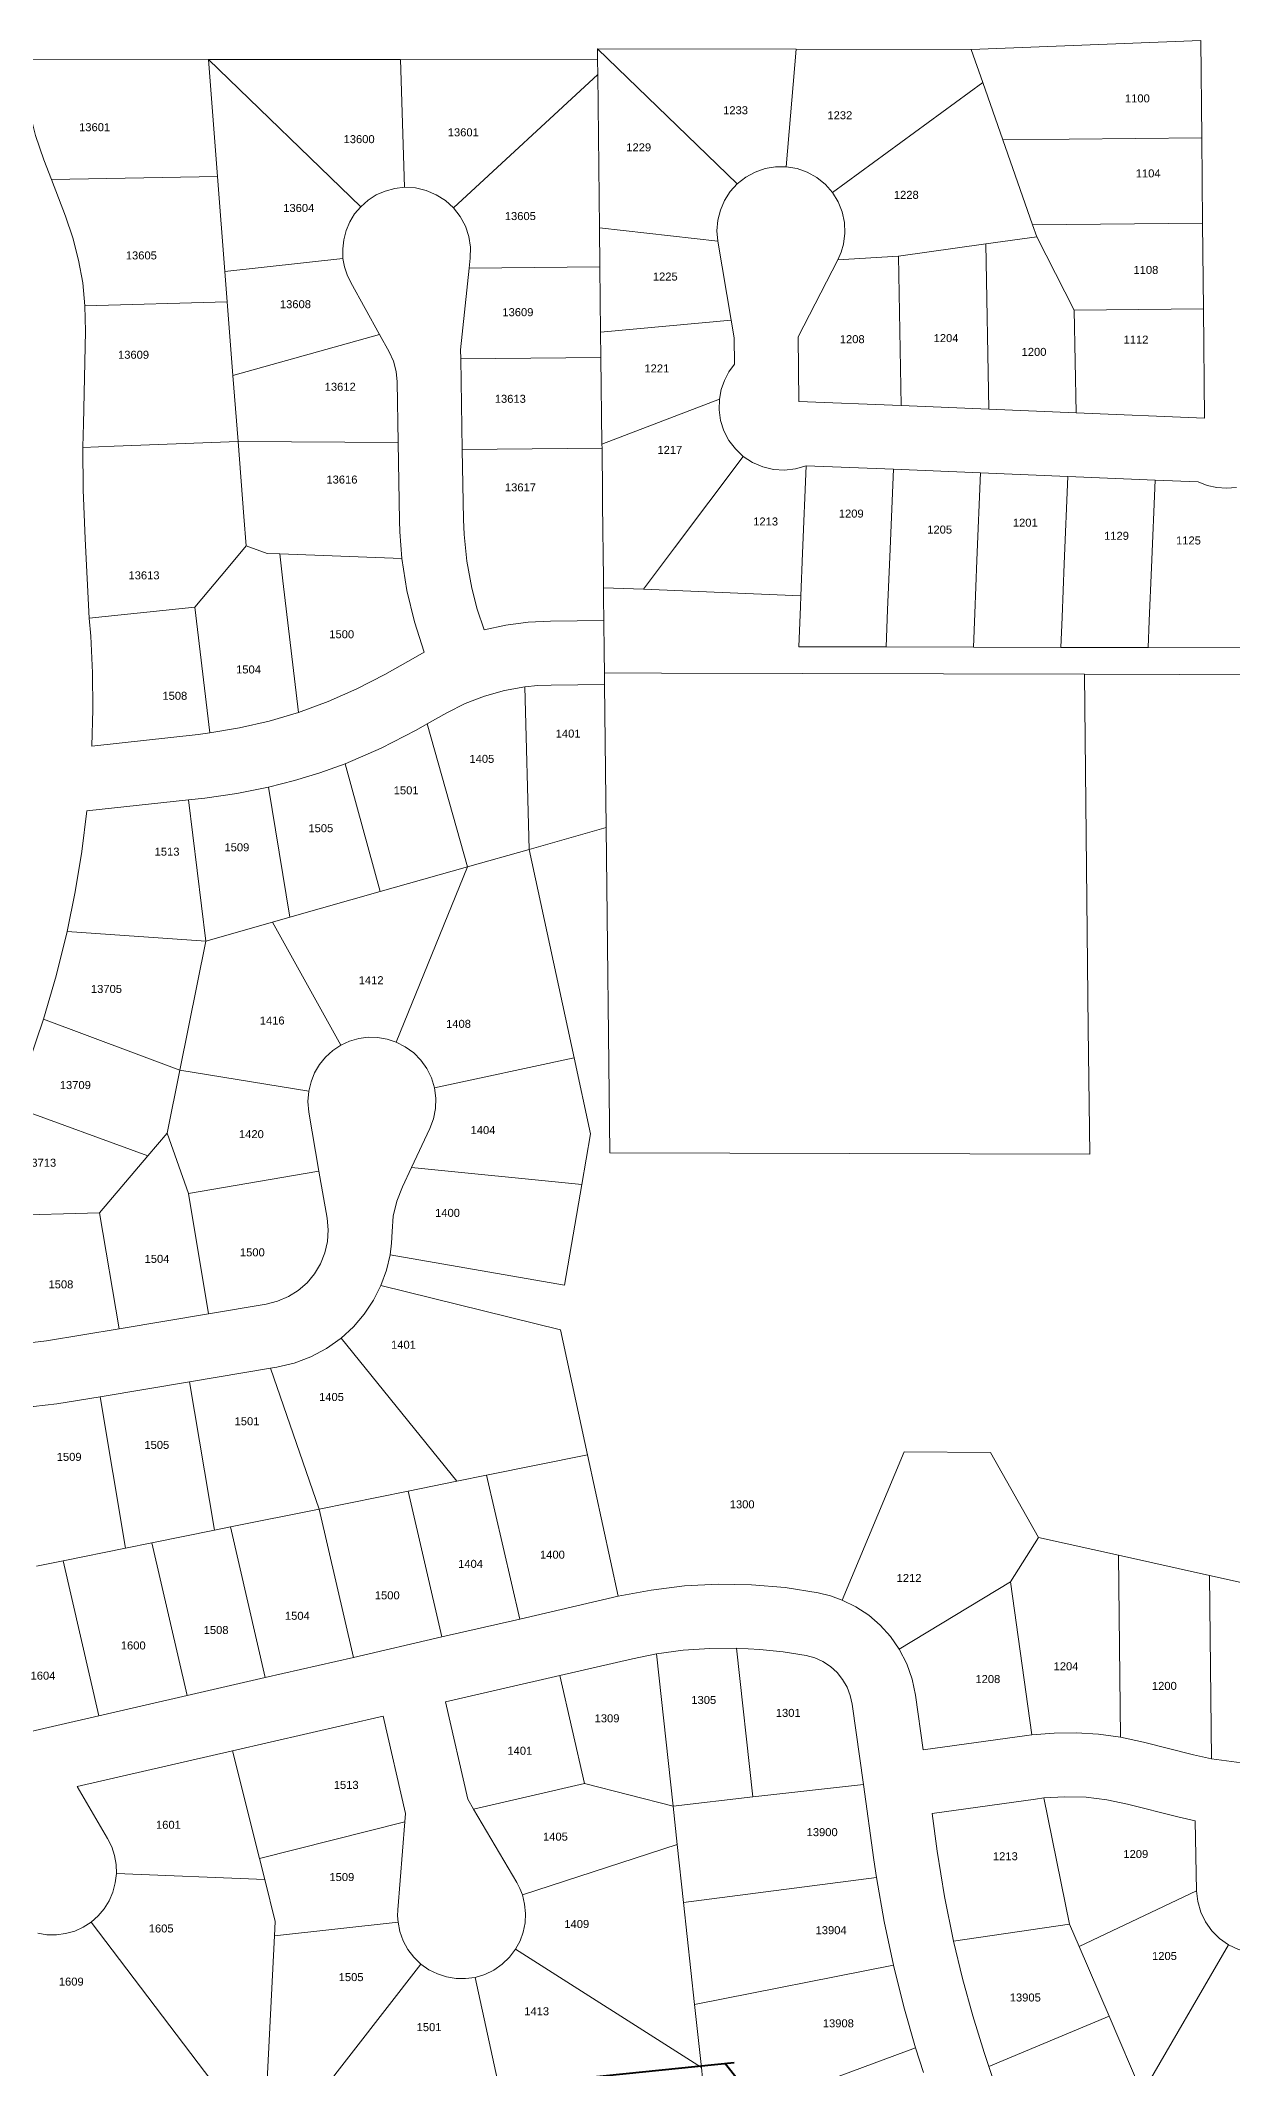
# Model space of a CAD drawing. Header units: feet. Extents: x 865220 to 5618803, y -2240498 to 1935234.
# Drawn here: x 2807036 to 2808154, y 967578 to 969479 of the extents above; entities that cross this region are included whole.
import ezdxf
from ezdxf.enums import TextEntityAlignment as Align

# ---------------------------------------------------------------- set-up
doc = ezdxf.new("R2010")
doc.units = ezdxf.units.FT
doc.header["$LTSCALE"] = 0.015
doc.header["$MEASUREMENT"] = 0
doc.layers.add('Dakota County Addresses', color=7, linetype='Continuous')
doc.layers.add('Dakota County Parcels', color=7, linetype='Continuous')
doc.layers.add('WORK BOUNDARY', color=110, linetype='Continuous', lineweight=40)
doc.styles.add('Dimensions 100', font='arial.ttf')

# ---------------------------------------------------------------- blocks, each defined once
blk = doc.blocks.new('ACMAP_ANN_TEMPLATE_Dakota County Addresses')
at = {"layer": 'Dakota County Addresses', "style": 'Dimensions 100'}
blk.add_attdef('DakotaCountyAddress', text='', height=50, dxfattribs=at).set_placement((0, 0), align=Align.CENTER)

msp = doc.modelspace()

# ---------------------------------------------------------------- linework, layer by layer
at = {"layer": 'Dakota County Parcels', "lineweight": 5}
for p, q in [((2807908.8, 969470.7), (2808124, 969479.1)), ((2808125, 969388), (2808124, 969479.1)), ((2807019.2, 969461.5), (2807193.5, 969461.4)), ((2807193.5, 969461.4), (2807202, 969351.7)), ((2807193.5, 969461.4), (2807373.5, 969461.2)), ((2807193.5, 969461.4), (2807336.3, 969323.2)), ((2807377.4, 969341.5), (2807373.5, 969461.2)), ((2807373.5, 969461.2), (2807558.5, 969461.1)), ((2807558.5, 969461.1), (2807558.5, 969471.2)), ((2807558.5, 969471.2), (2807689.4, 969344.8)), ((2807558.5, 969471.2), (2807744.5, 969470.9)), ((2807558.6, 969447.1), (2807558.5, 969461.1)), ((2807735.4, 969360.8), (2807744.5, 969470.9)), ((2807744.5, 969470.9), (2807908.8, 969470.7)), ((2807908.8, 969470.7), (2807919.7, 969439.8)), ((2807423.4, 969322.2), (2807558.6, 969447.1)), ((2807560.2, 969303.4), (2807558.6, 969447.1)), ((2807778.8, 969336.5), (2807919.7, 969439.8)), ((2807919.7, 969439.8), (2807938.4, 969386.1)), ((2807938.4, 969386.1), (2808125, 969388)), ((2807938.4, 969386.1), (2807966.4, 969306.2)), ((2808125.8, 969307.8), (2808125, 969388)), ((2807039.1, 969367.4), (2807046.3, 969348.7)), ((2807046.3, 969348.7), (2807202, 969351.7)), ((2807046.3, 969348.7), (2807059.4, 969314.6)), ((2807202, 969351.7), (2807208.9, 969262.7)), ((2807560.2, 969303.4), (2807671.3, 969291)), ((2807560.6, 969267.1), (2807560.2, 969303.4)), ((2807966.4, 969306.2), (2808125.8, 969307.8)), ((2807966.4, 969306.2), (2807970.3, 969295)), ((2808126.6, 969227.6), (2808125.8, 969307.8)), ((2807671.3, 969291), (2807683.7, 969217.1)), ((2807840.7, 969277.1), (2807922.4, 969288.4)), ((2807922.4, 969288.4), (2807970.3, 969295)), ((2807925.2, 969133.5), (2807922.4, 969288.4)), ((2807970.3, 969295), (2808005.4, 969226.4)), ((2807208.9, 969262.7), (2807319.7, 969274.9)), ((2807208.9, 969262.7), (2807211.2, 969234.1)), ((2807430, 969189.2), (2807438, 969265.7)), ((2807438, 969265.7), (2807439, 969275.2)), ((2807438, 969265.7), (2807560.6, 969267.1)), ((2807561.3, 969205.7), (2807560.6, 969267.1)), ((2807746.5, 969201.2), (2807783.8, 969273.5)), ((2807783.8, 969273.5), (2807840.7, 969277.1)), ((2807843.2, 969136.9), (2807840.7, 969277.1)), ((2807326.9, 969252.4), (2807354, 969203.4)), ((2807077.7, 969230.5), (2807211.2, 969234.1)), ((2807078.2, 969206.5), (2807077.7, 969230.5)), ((2807211.2, 969234.1), (2807216.5, 969165)), ((2808005.4, 969226.4), (2808126.6, 969227.6)), ((2808005.4, 969226.4), (2808007.1, 969130.2)), ((2808127.6, 969125.2), (2808126.6, 969227.6)), ((2807561.3, 969205.7), (2807683.7, 969217.1)), ((2807683.7, 969217.1), (2807686.5, 969200.5)), ((2807216.5, 969165), (2807354, 969203.4)), ((2807354, 969203.4), (2807363, 969187.3)), ((2807430.1, 969180.6), (2807430, 969189.2)), ((2807561.6, 969182.1), (2807561.3, 969205.7)), ((2807686.8, 969175.6), (2807686.5, 969200.5)), ((2807747.2, 969140.8), (2807746.5, 969201.2)), ((2807430.1, 969180.6), (2807561.6, 969182.1)), ((2807431.6, 969095.6), (2807430.1, 969180.6)), ((2807562.5, 969100.6), (2807561.6, 969182.1)), ((2807216.5, 969165), (2807221.3, 969103.2)), ((2807371.5, 969102.2), (2807370.5, 969159.2)), ((2807562.5, 969100.6), (2807672.6, 969143)), ((2807747.2, 969140.8), (2807843.2, 969136.9)), ((2807843.2, 969136.9), (2807925.2, 969133.5)), ((2807925.2, 969133.5), (2808007.1, 969130.2)), ((2808007.1, 969130.2), (2808127.6, 969125.2)), ((2807076.1, 969109.5), (2807075.8, 969097.5)), ((2807221.3, 969103.2), (2807371.5, 969102.2)), ((2807372.7, 969028.9), (2807371.5, 969102.2)), ((2807431.6, 969095.6), (2807562.6, 969097.1)), ((2807432.7, 969030), (2807431.6, 969095.6)), ((2807562.6, 969097.1), (2807562.5, 969100.6)), ((2807754, 969080.5), (2807835.8, 969077.2)), ((2807835.8, 969077.2), (2807917.6, 969073.8)), ((2807917.6, 969073.8), (2807999.4, 969070.4)), ((2807999.4, 969070.4), (2808081.2, 969067.1)), ((2808081.2, 969067.1), (2808121.5, 969065.4)), ((2807081.6, 968937.5), (2807077.9, 969012.1)), ((2807228.9, 969005.5), (2807248.6, 968998.2)), ((2807248.6, 968998.2), (2807260.4, 968997.8)), ((2807260.4, 968997.8), (2807375, 968993.4)), ((2807564, 968966.2), (2807601.6, 968964.7)), ((2807601.6, 968964.7), (2807749, 968958.6)), ((2807081.6, 968937.5), (2807180.7, 968947.9)), ((2807180.7, 968947.9), (2807194.7, 968830)), ((2807083.3, 968920.6), (2807081.6, 968937.5)), ((2807514.3, 968934.9), (2807564.4, 968935.3)), ((2807395.9, 968905.6), (2807387.6, 968901.1)), ((2807747, 968910.8), (2807828.9, 968910.6)), ((2807828.9, 968910.6), (2807910.9, 968910.4)), ((2807910.9, 968910.4), (2807992.8, 968910.2)), ((2807992.8, 968910.2), (2808074.8, 968910)), ((2808074.8, 968910), (2808182.4, 968909.7)), ((2807358.8, 968884.9), (2807387.6, 968901.1)), ((2807565, 968875.3), (2807564.9, 968886.3)), ((2808014.9, 968885.1), (2808315.2, 968884.3)), ((2807494.4, 968720.9), (2807490.1, 968873.2)), ((2807514.8, 968874.9), (2807565, 968875.3)), ((2807566.5, 968741.3), (2807565, 968875.3)), ((2807398.7, 968838.5), (2807417, 968848.8)), ((2807084.1, 968817.7), (2807183.8, 968828.7)), ((2807183.8, 968828.7), (2807194.7, 968830)), ((2807388.3, 968832.6), (2807398.7, 968838.5)), ((2807398.7, 968838.5), (2807436.4, 968704.4)), ((2807321.6, 968801.1), (2807354.6, 968681.3)), ((2807174.7, 968767.3), (2807190.3, 968769)), ((2807249.9, 968779.1), (2807269.7, 968657.2)), ((2807079.6, 968756.9), (2807174.7, 968767.3)), ((2807191.1, 968634.9), (2807174.7, 968767.3)), ((2807494.4, 968720.9), (2807566.5, 968741.3)), ((2807569.9, 968436.4), (2807566.5, 968741.3)), ((2807436.4, 968704.4), (2807494.4, 968720.9)), ((2807536.4, 968525.4), (2807494.4, 968720.9)), ((2807354.6, 968681.3), (2807436.4, 968704.4)), ((2807369.5, 968540.3), (2807436.4, 968704.4)), ((2807269.7, 968657.2), (2807354.6, 968681.3)), ((2807253.6, 968652.7), (2807269.7, 968657.2)), ((2807061, 968643.8), (2807191.1, 968634.9)), ((2807191.1, 968634.9), (2807253.6, 968652.7)), ((2807253.6, 968652.7), (2807317.7, 968537.2)), ((2807166.6, 968513.8), (2807191.1, 968634.9)), ((2807025, 968521), (2807038.8, 968561.7)), ((2807038.8, 968561.7), (2807166.6, 968513.8)), ((2807405.5, 968497.3), (2807536.4, 968525.4)), ((2807551.7, 968454.2), (2807536.4, 968525.4)), ((2807154.7, 968455), (2807166.6, 968513.8)), ((2807166.6, 968513.8), (2807287.6, 968494.3)), ((2807010, 968479.8), (2807136.7, 968433.6)), ((2807287.7, 968474.6), (2807297.2, 968419.4)), ((2807136.7, 968433.6), (2807154.7, 968455)), ((2807154.7, 968455), (2807174.7, 968398.4)), ((2807383.9, 968422.7), (2807401.1, 968459.2)), ((2807543.6, 968406.9), (2807551.7, 968454.2)), ((2807091.5, 968380.1), (2807136.7, 968433.6)), ((2807569.9, 968436.4), (2808019.9, 968435.2)), ((2807174.7, 968398.4), (2807297.2, 968419.4)), ((2807297.2, 968419.4), (2807304.8, 968375.1)), ((2807375.4, 968404.6), (2807383.9, 968422.7)), ((2807383.9, 968422.7), (2807543.6, 968406.9)), ((2807174.7, 968398.4), (2807193.5, 968285.6)), ((2807527.4, 968312.3), (2807543.6, 968406.9)), ((2807001.1, 968377.8), (2807091.5, 968380.1)), ((2807091.5, 968380.1), (2807109.7, 968271.6)), ((2807363.9, 968340.9), (2807527.4, 968312.3)), ((2807193.5, 968285.6), (2807247.8, 968294.7)), ((2807355.3, 968312.2), (2807523.7, 968270.5)), ((2807109.7, 968271.6), (2807193.5, 968285.6)), ((2807041.6, 968260.2), (2807109.7, 968271.6)), ((2807317.9, 968262.7), (2807426.5, 968128.5)), ((2807523.7, 968270.5), (2807549.1, 968153.3)), ((2807092, 968207.8), (2807175.8, 968221.9)), ((2807175.8, 968221.9), (2807251.8, 968234.6)), ((2807199.1, 968082.7), (2807175.8, 968221.9)), ((2807251.8, 968234.6), (2807257.7, 968235.6)), ((2807251.8, 968234.6), (2807297.5, 968102.5)), ((2807051.5, 968201), (2807092, 968207.8)), ((2807115.8, 968065.9), (2807092, 968207.8)), ((2807454.4, 968134.2), (2807549.1, 968153.3)), ((2807549.1, 968153.3), (2807577.7, 968020.7)), ((2807787.9, 968017.2), (2807846, 968156.1)), ((2807846, 968156.1), (2807927, 968155.5)), ((2807927, 968155.5), (2807971.9, 968075.9)), ((2807380.8, 968119.3), (2807426.5, 968128.5)), ((2807426.5, 968128.5), (2807454.4, 968134.2)), ((2807454.4, 968134.2), (2807485.4, 967999.4)), ((2807297.5, 968102.5), (2807380.8, 968119.3)), ((2807380.8, 968119.3), (2807412.3, 967982.6)), ((2807199.1, 968082.7), (2807214.1, 968085.7)), ((2807214.1, 968085.7), (2807297.5, 968102.5)), ((2807214.1, 968085.7), (2807246.6, 967944.5)), ((2807297.5, 968102.5), (2807329.5, 967963.5)), ((2807057.3, 968054.1), (2807115.8, 968065.9)), ((2807115.8, 968065.9), (2807140.6, 968070.9)), ((2807140.6, 968070.9), (2807199.1, 968082.7)), ((2807140.6, 968070.9), (2807173.6, 967927.7)), ((2807945.7, 968034.4), (2807971.9, 968075.9)), ((2807971.9, 968075.9), (2808047, 968059.2)), ((2807032.4, 968049.1), (2807057.3, 968054.1)), ((2807057.3, 968054.1), (2807090.7, 967908.6)), ((2808048.8, 967888.6), (2808047, 968059.2)), ((2808047, 968059.2), (2808132.2, 968040.2)), ((2807841.3, 967971.2), (2807945.7, 968034.4)), ((2807945.7, 968034.4), (2807965.7, 967890.8)), ((2808134, 967868.3), (2808132.2, 968040.2)), ((2808132.2, 968040.2), (2808164.7, 968033)), ((2807485.4, 967999.4), (2807577.7, 968020.7)), ((2807412.3, 967982.6), (2807485.4, 967999.4)), ((2807329.5, 967963.5), (2807412.3, 967982.6)), ((2807688.8, 967972.1), (2807703.9, 967832.6)), ((2807246.6, 967944.5), (2807329.5, 967963.5)), ((2807522.9, 967946.5), (2807591.1, 967962.2)), ((2807613.7, 967966.7), (2807591.1, 967962.2)), ((2807613.7, 967966.7), (2807629.2, 967824)), ((2807173.6, 967927.7), (2807246.6, 967944.5)), ((2807415.7, 967921.8), (2807522.9, 967946.5)), ((2807522.9, 967946.5), (2807546.2, 967845.2)), ((2807090.7, 967908.6), (2807173.6, 967927.7)), ((2807415.7, 967921.8), (2807436.7, 967830.6)), ((2807797.2, 967919.7), (2807807.7, 967844.4)), ((2807856.7, 967927.9), (2807863.8, 967876.7)), ((2807007.9, 967889.5), (2807090.7, 967908.6)), ((2807216, 967875.9), (2807357.3, 967908.4)), ((2807357.3, 967908.4), (2807378.3, 967817.1)), ((2807070.3, 967842.3), (2807216, 967875.9)), ((2807216, 967875.9), (2807241.3, 967775)), ((2807863.8, 967876.7), (2807960.8, 967890.2)), ((2807965.7, 967890.8), (2807960.8, 967890.2)), ((2808070.3, 967884), (2808048.8, 967888.6)), ((2808070.3, 967884), (2808117.3, 967872)), ((2808117.3, 967872), (2808134, 967868.3)), ((2807070.3, 967842.3), (2807099, 967793.6)), ((2807442.2, 967821.2), (2807546.2, 967845.2)), ((2807546.2, 967845.2), (2807629.2, 967824)), ((2807703.9, 967832.6), (2807807.7, 967844.4)), ((2807807.7, 967844.4), (2807817.6, 967773.6)), ((2807436.7, 967830.6), (2807442.2, 967821.2)), ((2807442.2, 967821.2), (2807482.6, 967752.6)), ((2807629.2, 967824), (2807703.9, 967832.6)), ((2807629.2, 967824), (2807633.1, 967788.1)), ((2807872.1, 967817.2), (2807969, 967830.7)), ((2807977, 967831.7), (2807969, 967830.7)), ((2808001.1, 967713.4), (2807977, 967831.7)), ((2808055.4, 967825.9), (2808102.5, 967813.9)), ((2807241.3, 967775), (2807377.6, 967809.3)), ((2807371.1, 967726.9), (2807377.6, 967809.3)), ((2807377.6, 967809.3), (2807378.3, 967817.1)), ((2807872.1, 967817.2), (2807877, 967781.8)), ((2808102.5, 967813.9), (2808118.7, 967810.2)), ((2808120.2, 967744.6), (2808118.7, 967810.2)), ((2807487.9, 967740.8), (2807633.1, 967788.1)), ((2807633.1, 967788.1), (2807639, 967733.6)), ((2807241.3, 967775), (2807246.3, 967755.3)), ((2807817.6, 967773.6), (2807820, 967757.2)), ((2807107.2, 967760.8), (2807246.3, 967755.3)), ((2807246.3, 967755.3), (2807256.2, 967715.9)), ((2807639, 967733.6), (2807820, 967757.2)), ((2808010, 967692.6), (2808120.2, 967744.6)), ((2807639, 967733.6), (2807649.4, 967638.2)), ((2807083.5, 967715.4), (2807203.5, 967557.1)), ((2807256.2, 967715.9), (2807255.5, 967702.3)), ((2807255.5, 967702.3), (2807371.3, 967715.4)), ((2807892.2, 967697.3), (2808001.1, 967713.4)), ((2808001.1, 967713.4), (2808010, 967692.6)), ((2807255.5, 967702.3), (2807247.9, 967554.9)), ((2807481.5, 967689.9), (2807655.8, 967578.9)), ((2808010, 967692.6), (2808038, 967627.3)), ((2808069.2, 967554.7), (2808150, 967694.1)), ((2807295.9, 967551.2), (2807392.7, 967675.9)), ((2807649.4, 967638.2), (2807835.8, 967674.8)), ((2807443.6, 967663.5), (2807469.8, 967542.9)), ((2807649.4, 967638.2), (2807655.8, 967578.9)), ((2807925.3, 967579.9), (2808038, 967627.3)), ((2808038, 967627.3), (2808069.2, 967554.7)), ((2807684.9, 967533.9), (2807856.6, 967597.5)), ((2807856.6, 967597.5), (2807864, 967574.3)), ((2807920.9, 967593.2), (2807925.3, 967579.9)), ((2807655.8, 967578.9), (2807656.8, 967569.1)), ((2807925.3, 967579.9), (2807958.4, 967479.9))]:
    msp.add_line(p, q, dxfattribs=at)
for points in [[(2807019.2, 969461.5), (2807021.3, 969437.5), (2807025.4, 969413.7), (2807031.3, 969390.2), (2807039.1, 969367.4)], [(2807735.4, 969360.8), (2807725.4, 969360.8), (2807715.5, 969359.1), (2807706.1, 969355.8), (2807697.3, 969351), (2807689.4, 969344.8)], [(2807778.8, 969336.5), (2807772, 969344.2), (2807764.1, 969350.6), (2807755.1, 969355.6), (2807745.5, 969359), (2807735.4, 969360.8)], [(2807377.4, 969341.5), (2807368.3, 969340.4), (2807359.4, 969338), (2807350.9, 969334.3), (2807343.2, 969329.3), (2807336.3, 969323.2)], [(2807423.4, 969322.2), (2807415.8, 969329.1), (2807407.2, 969334.6), (2807397.7, 969338.6), (2807387.7, 969340.9), (2807377.4, 969341.5)], [(2807689.4, 969344.8), (2807682.8, 969337.5), (2807677.5, 969329.2), (2807673.6, 969320.2), (2807671.2, 969310.6), (2807670.4, 969300.8), (2807671.3, 969291)], [(2807336.3, 969323.2), (2807330.6, 969316.5), (2807326.1, 969309), (2807322.6, 969300.9), (2807320.4, 969292.4), (2807319.4, 969283.7), (2807319.7, 969274.9)], [(2807439, 969275.2), (2807439.2, 969285.4), (2807437.7, 969295.5), (2807434.5, 969305.1), (2807429.7, 969314.1), (2807423.4, 969322.2)], [(2807789.1, 969288.3), (2807790.3, 969298.4), (2807789.9, 969308.5), (2807787.8, 969318.4), (2807784.1, 969327.8), (2807778.8, 969336.5)], [(2807077.7, 969230.5), (2807075.6, 969252), (2807071.8, 969273.3), (2807066.4, 969294.2), (2807059.4, 969314.6)], [(2807783.8, 969273.5), (2807786.9, 969280.7), (2807789.1, 969288.3)], [(2807319.7, 969274.9), (2807321.1, 969267.1), (2807323.5, 969259.6), (2807326.9, 969252.4)], [(2807076.1, 969109.5), (2807076.3, 969119.6), (2807078.2, 969206.5)], [(2807370.5, 969159.2), (2807369.5, 969168.9), (2807367, 969178.4), (2807363, 969187.3)], [(2807686.8, 969175.6), (2807681.5, 969168.4), (2807677.3, 969160.4), (2807674.3, 969151.9), (2807672.6, 969143)], [(2807672.6, 969143), (2807672.4, 969132.9), (2807673.8, 969122.9), (2807676.9, 969113.3), (2807681.6, 969104.3), (2807687.7, 969096.3), (2807695.1, 969089.3)], [(2807075.8, 969097.5), (2807105.1, 969098.7), (2807221.3, 969103.2)], [(2807075.8, 969097.5), (2807076, 969057.9), (2807077.9, 969012.1)], [(2807221.3, 969103.2), (2807226.8, 969033), (2807228.9, 969005.5)], [(2807564, 968966.2), (2807563.6, 969006.3), (2807563.5, 969011.3), (2807562.6, 969097.1)], [(2807601.6, 968964.7), (2807630.7, 969003.5), (2807695.1, 969089.3)], [(2807695.1, 969089.3), (2807703.8, 969083.7), (2807713.3, 969079.5), (2807723.4, 969077.1), (2807733.7, 969076.5), (2807744, 969077.6), (2807754, 969080.5)], [(2807749, 968958.6), (2807750.6, 968998.6), (2807754, 969080.5)], [(2807828.9, 968910.6), (2807830.4, 968945.3), (2807832.4, 968995.2), (2807835.8, 969077.2)], [(2807910.9, 968910.4), (2807912.2, 968941.9), (2807914.2, 968991.9), (2807917.6, 969073.8)], [(2807992.8, 968910.2), (2807994, 968938.6), (2807996, 968988.5), (2807999.4, 969070.4)], [(2808074.8, 968910), (2808075.8, 968935.2), (2808077.9, 968985.2), (2808081.2, 969067.1)], [(2808121.5, 969065.4), (2808130.1, 969062.1), (2808139.1, 969060), (2808148.3, 969059.4), (2808157.5, 969060.2)], [(2807372.7, 969028.9), (2807373, 969018.5), (2807375, 968993.4)], [(2807432.7, 969030), (2807433.2, 969016.2), (2807435.8, 968990.9), (2807440.4, 968965.9), (2807445.6, 968946.2), (2807452, 968926.8)], [(2807180.7, 968947.9), (2807211.9, 968985.2), (2807228.9, 969005.5)], [(2807260.4, 968997.8), (2807263.4, 968972.7), (2807278, 968849.2)], [(2807375, 968993.4), (2807379.6, 968963.6), (2807386.6, 968934.3), (2807395.9, 968905.6)], [(2807564.4, 968935.3), (2807564.1, 968956.2), (2807564, 968966.2)], [(2807749, 968958.6), (2807748.6, 968948.6), (2807747, 968910.8)], [(2807084.1, 968817.7), (2807085, 968852), (2807084.8, 968886.3), (2807083.3, 968920.6)], [(2807514.3, 968934.9), (2807493.4, 968933.9), (2807472.5, 968931.2), (2807452, 968926.8)], [(2807564.9, 968886.3), (2807564.7, 968905.3), (2807564.4, 968935.3)], [(2807278, 968849.2), (2807305.7, 968859.4), (2807332.7, 968871.3), (2807358.8, 968884.9)], [(2807564.9, 968886.3), (2807618.5, 968886.1), (2808014.9, 968885.1)], [(2808019.9, 968435.2), (2808018.6, 968553.1), (2808014.9, 968885.1)], [(2807490.1, 968873.2), (2807471, 968869.7), (2807452.4, 968864.5), (2807434.3, 968857.5), (2807417, 968848.8)], [(2807514.8, 968874.9), (2807502.4, 968874.4), (2807490.1, 968873.2)], [(2807194.7, 968830), (2807222.8, 968834.7), (2807250.6, 968841.1), (2807278, 968849.2)], [(2807321.6, 968801.1), (2807355.5, 968815.7), (2807388.3, 968832.6)], [(2807249.9, 968779.1), (2807274.2, 968785.3), (2807298.1, 968792.6), (2807321.6, 968801.1)], [(2807190.3, 968769), (2807220.3, 968773.2), (2807249.9, 968779.1)], [(2807061, 968643.8), (2807068.6, 968681.2), (2807074.8, 968719), (2807079.6, 968756.9)], [(2807038.8, 968561.7), (2807050.7, 968602.5), (2807061, 968643.8)], [(2807369.5, 968540.3), (2807361, 968543.1), (2807352.2, 968544.5), (2807343.2, 968544.7), (2807334.4, 968543.5), (2807325.8, 968541), (2807317.7, 968537.2)], [(2807317.7, 968537.2), (2807310.1, 968532.3), (2807303.4, 968526.2), (2807297.7, 968519.2), (2807293.1, 968511.5), (2807289.7, 968503.1), (2807287.6, 968494.3)], [(2807405.5, 968497.3), (2807402.7, 968506.6), (2807398.4, 968515.4), (2807392.8, 968523.3), (2807386, 968530.2), (2807378.1, 968535.9), (2807369.5, 968540.3)], [(2807287.6, 968494.3), (2807286.8, 968484.5), (2807287.7, 968474.6)], [(2807401.1, 968459.2), (2807404.5, 968468.3), (2807406.4, 968477.9), (2807406.7, 968487.7), (2807405.5, 968497.3)], [(2807375.4, 968404.6), (2807370.1, 968391.1), (2807366.9, 968377), (2807365.8, 968362.6)], [(2807247.8, 968294.7), (2807258.4, 968297.4), (2807268.5, 968301.7), (2807277.7, 968307.5), (2807286, 968314.7), (2807293, 968323.1), (2807298.6, 968332.5), (2807302.7, 968342.6), (2807305.1, 968353.3), (2807305.8, 968364.2), (2807304.8, 968375.1)], [(2807363.9, 968340.9), (2807365.3, 968351.7), (2807365.8, 968362.6)], [(2807355.3, 968312.2), (2807360.4, 968326.3), (2807363.9, 968340.9)], [(2807317.9, 968262.7), (2807329.4, 968273.3), (2807339.6, 968285.2), (2807348.3, 968298.2), (2807355.3, 968312.2)], [(2807002.4, 968259.2), (2807015.5, 968258.3), (2807028.6, 968258.7), (2807041.6, 968260.2)], [(2807257.7, 968235.6), (2807273.9, 968239.4), (2807289.6, 968245.2), (2807304.3, 968253.1), (2807317.9, 968262.7)], [(2807007.4, 968198.6), (2807029.5, 968198.6), (2807051.5, 968201)], [(2807765.4, 968024), (2807734.3, 968028.9), (2807702.9, 968031.6), (2807671.4, 968032.1), (2807639.9, 968030.5), (2807608.6, 968026.6), (2807577.7, 968020.7)], [(2807787.9, 968017.2), (2807776.8, 968021.2), (2807765.4, 968024)], [(2807841.3, 967971.2), (2807833.1, 967983), (2807823.5, 967993.6), (2807812.7, 968003), (2807800.7, 968010.9), (2807787.9, 968017.2)], [(2807688.8, 967972.1), (2807663.6, 967971.9), (2807638.6, 967970.1), (2807613.7, 967966.7)], [(2807754.1, 967965.1), (2807732.5, 967968.6), (2807710.7, 967971), (2807688.8, 967972.1)], [(2807856.7, 967927.9), (2807853.5, 967943), (2807848.4, 967957.5), (2807841.3, 967971.2)], [(2807797.2, 967919.7), (2807795.4, 967927.8), (2807792.4, 967935.6), (2807788.2, 967942.8), (2807783, 967949.3), (2807776.8, 967954.9), (2807769.8, 967959.5), (2807762.2, 967962.9), (2807754.1, 967965.1)], [(2808048.8, 967888.6), (2808028.1, 967891.5), (2808007.3, 967892.8), (2807986.5, 967892.5), (2807965.7, 967890.8)], [(2808134, 967868.3), (2808157.6, 967865.1), (2808181.4, 967864.1), (2808205.1, 967865.3)], [(2808055.4, 967825.9), (2808036.1, 967829.9), (2808016.5, 967832.3), (2807996.7, 967832.8), (2807977, 967831.7)], [(2807107.2, 967760.8), (2807106.9, 967769.3), (2807105.4, 967777.8), (2807102.8, 967785.9), (2807099, 967793.6)], [(2807877, 967781.8), (2807883.8, 967739.4), (2807892.2, 967697.3)], [(2807083.5, 967715.4), (2807090.1, 967721.2), (2807095.8, 967727.9), (2807100.4, 967735.4), (2807103.9, 967743.5), (2807106.2, 967752), (2807107.2, 967760.8)], [(2807487.9, 967740.8), (2807485.6, 967746.8), (2807482.6, 967752.6)], [(2807820, 967757.2), (2807827.1, 967715.9), (2807835.8, 967674.8)], [(2808120.2, 967744.6), (2808121.3, 967734.5), (2808124.1, 967724.7), (2808128.5, 967715.5), (2808134.4, 967707.2), (2808141.7, 967700), (2808150, 967694.1)], [(2807371.1, 967726.9), (2807370.9, 967721.2), (2807371.3, 967715.4)], [(2807481.5, 967689.9), (2807485.7, 967697.7), (2807488.7, 967706), (2807490.4, 967714.6), (2807490.9, 967723.4), (2807490, 967732.2), (2807487.9, 967740.8)], [(2807033.4, 967704.8), (2807042.1, 967703.4), (2807050.9, 967703.3), (2807059.6, 967704.5), (2807068.1, 967706.9), (2807076.1, 967710.6), (2807083.5, 967715.4)], [(2807371.3, 967715.4), (2807373, 967706.4), (2807376.1, 967697.7), (2807380.5, 967689.6), (2807386.1, 967682.3), (2807392.7, 967675.9)], [(2807443.6, 967663.5), (2807452.7, 967666.3), (2807461.2, 967670.4), (2807469, 967675.8), (2807475.8, 967682.4), (2807481.5, 967689.9)], [(2807892.2, 967697.3), (2807900.6, 967662.3), (2807910.2, 967627.5), (2807920.9, 967593.2)], [(2808150, 967694.1), (2808159.4, 967689.7), (2808169.4, 967687), (2808179.7, 967686), (2808190, 967686.8), (2808200, 967689.4)], [(2807392.7, 967675.9), (2807400.1, 967670.7), (2807408.2, 967666.7), (2807416.7, 967663.9), (2807425.7, 967662.4), (2807434.7, 967662.3), (2807443.6, 967663.5)], [(2807835.8, 967674.8), (2807845.5, 967636), (2807856.6, 967597.5)]]:
    msp.add_lwpolyline(points, dxfattribs=at)
at = {"layer": 'WORK BOUNDARY', "ltscale": 50, "flags": 128}
for points in [[(2804166.5, 965487.1), (2805906.8, 965519.8), (2806966.9, 965560.7), (2809646.5, 965540.4), (2810561.4, 965418.8), (2810895.5, 965359.8), (2810780.4, 965811.8), (2810612, 966360.8), (2810098.2, 967658.1), (2809877.1, 967567.5), (2809652.4, 967541.7), (2809650.5, 967618.5), (2809641.4, 968182.8), (2808970, 968157.5), (2808539.3, 967891.8), (2808448.2, 967596.3), (2808366.1, 967565.8), (2807960.7, 967458), (2807836.8, 967383.2), (2807678.5, 967582)], [(2807686.5, 967583.3), (2807462.3, 967560.6), (2807393.4, 967553), (2806899.2, 967572.1), (2806620.7, 967500), (2806189, 967373.6), (2805973.8, 967361.5), (2805750.7, 967352.5), (2805750.7, 966652.6), (2805236.3, 966652.6)]]:
    msp.add_lwpolyline(points, dxfattribs=at)

# ---------------------------------------------------------------- block references
at = {"layer": 'Dakota County Addresses', "lineweight": 5, "xscale": 0.15, "yscale": 0.15, "zscale": 0.15}
for p, values in [((2807687.8, 969410), {'DakotaCountyAddress': '1233'}), ((2808064.6, 969421.1), {'DakotaCountyAddress': '1100'}), ((2807086.8, 969394.1), {'DakotaCountyAddress': '13601'}), ((2807432.5, 969389.3), {'DakotaCountyAddress': '13601'}), ((2807785.6, 969405.3), {'DakotaCountyAddress': '1232'}), ((2807334.8, 969382.9), {'DakotaCountyAddress': '13600'}), ((2807597, 969375.2), {'DakotaCountyAddress': '1229'}), ((2808074.7, 969350.8), {'DakotaCountyAddress': '1104'}), ((2807278.2, 969318.4), {'DakotaCountyAddress': '13604'}), ((2807847.9, 969330.7), {'DakotaCountyAddress': '1228'}), ((2807486, 969310.8), {'DakotaCountyAddress': '13605'}), ((2807130.6, 969273.9), {'DakotaCountyAddress': '13605'}), ((2808072.6, 969260.3), {'DakotaCountyAddress': '1108'}), ((2807621.9, 969254.1), {'DakotaCountyAddress': '1225'}), ((2807275.1, 969228.2), {'DakotaCountyAddress': '13608'}), ((2807483.7, 969220.7), {'DakotaCountyAddress': '13609'}), ((2807123.3, 969180.8), {'DakotaCountyAddress': '13609'}), ((2807797.2, 969195.4), {'DakotaCountyAddress': '1208'}), ((2807885.2, 969196.4), {'DakotaCountyAddress': '1204'}), ((2807967.7, 969183.5), {'DakotaCountyAddress': '1200'}), ((2808063.3, 969195), {'DakotaCountyAddress': '1112'}), ((2807614, 969168), {'DakotaCountyAddress': '1221'}), ((2807317.1, 969150.8), {'DakotaCountyAddress': '13612'}), ((2807476.6, 969139.5), {'DakotaCountyAddress': '13613'}), ((2807626.2, 969091.6), {'DakotaCountyAddress': '1217'}), ((2807318.7, 969063.8), {'DakotaCountyAddress': '13616'}), ((2807486.1, 969056.5), {'DakotaCountyAddress': '13617'}), ((2807796.3, 969031.9), {'DakotaCountyAddress': '1209'}), ((2807716, 969024.5), {'DakotaCountyAddress': '1213'}), ((2807879.2, 969016.9), {'DakotaCountyAddress': '1205'}), ((2807959.5, 969023.4), {'DakotaCountyAddress': '1201'}), ((2808045, 969011.1), {'DakotaCountyAddress': '1129'}), ((2808112.5, 969006.7), {'DakotaCountyAddress': '1125'}), ((2807133.1, 968974), {'DakotaCountyAddress': '13613'}), ((2807318.5, 968918.8), {'DakotaCountyAddress': '1500'}), ((2807231.1, 968885.8), {'DakotaCountyAddress': '1504'}), ((2807162, 968861.1), {'DakotaCountyAddress': '1508'}), ((2807530.8, 968825.7), {'DakotaCountyAddress': '1401'}), ((2807449.9, 968802), {'DakotaCountyAddress': '1405'}), ((2807378.9, 968772.5), {'DakotaCountyAddress': '1501'}), ((2807298.9, 968737), {'DakotaCountyAddress': '1505'}), ((2807154.7, 968715), {'DakotaCountyAddress': '1513'}), ((2807220.2, 968719.1), {'DakotaCountyAddress': '1509'}), ((2807346.1, 968594.5), {'DakotaCountyAddress': '1412'}), ((2807097.9, 968586.3), {'DakotaCountyAddress': '13705'}), ((2807253.3, 968556.7), {'DakotaCountyAddress': '1416'}), ((2807428, 968553.6), {'DakotaCountyAddress': '1408'}), ((2807068.7, 968496.2), {'DakotaCountyAddress': '13709'}), ((2807233.8, 968450.2), {'DakotaCountyAddress': '1420'}), ((2807451, 968454), {'DakotaCountyAddress': '1404'}), ((2807036.2, 968423.4), {'DakotaCountyAddress': '13713'}), ((2807417.7, 968376.4), {'DakotaCountyAddress': '1400'}), ((2807145.3, 968333.3), {'DakotaCountyAddress': '1504'}), ((2807234.7, 968339.4), {'DakotaCountyAddress': '1500'}), ((2807055.2, 968309.4), {'DakotaCountyAddress': '1508'}), ((2807376.4, 968252.8), {'DakotaCountyAddress': '1401'}), ((2807308.9, 968203.8), {'DakotaCountyAddress': '1405'}), ((2807229.7, 968181.1), {'DakotaCountyAddress': '1501'}), ((2807145.1, 968158.9), {'DakotaCountyAddress': '1505'}), ((2807062.9, 968147.7), {'DakotaCountyAddress': '1509'}), ((2807694, 968103.2), {'DakotaCountyAddress': '1300'}), ((2807439.3, 968047.4), {'DakotaCountyAddress': '1404'}), ((2807516.1, 968056), {'DakotaCountyAddress': '1400'}), ((2807850.5, 968034.1), {'DakotaCountyAddress': '1212'}), ((2807361.2, 968017.9), {'DakotaCountyAddress': '1500'}), ((2807200.7, 967985.4), {'DakotaCountyAddress': '1508'}), ((2807276.9, 967998.7), {'DakotaCountyAddress': '1504'}), ((2807123, 967970.9), {'DakotaCountyAddress': '1600'}), ((2807997.7, 967951.4), {'DakotaCountyAddress': '1204'}), ((2807038.4, 967942.6), {'DakotaCountyAddress': '1604'}), ((2807924.4, 967939.4), {'DakotaCountyAddress': '1208'}), ((2808089.9, 967933), {'DakotaCountyAddress': '1200'}), ((2807658, 967919.8), {'DakotaCountyAddress': '1305'}), ((2807737.2, 967907.7), {'DakotaCountyAddress': '1301'}), ((2807567.3, 967902.6), {'DakotaCountyAddress': '1309'}), ((2807485.5, 967872.2), {'DakotaCountyAddress': '1401'}), ((2807322.7, 967840.2), {'DakotaCountyAddress': '1513'}), ((2807156, 967802.8), {'DakotaCountyAddress': '1601'}), ((2807518.9, 967791.7), {'DakotaCountyAddress': '1405'}), ((2807769, 967795.9), {'DakotaCountyAddress': '13900'}), ((2807940.8, 967773.3), {'DakotaCountyAddress': '1213'}), ((2808063.1, 967775.4), {'DakotaCountyAddress': '1209'}), ((2807318.6, 967753.8), {'DakotaCountyAddress': '1509'}), ((2807149.2, 967705.6), {'DakotaCountyAddress': '1605'}), ((2807538.9, 967709.8), {'DakotaCountyAddress': '1409'}), ((2807777.4, 967704), {'DakotaCountyAddress': '13904'}), ((2808090, 967679.8), {'DakotaCountyAddress': '1205'}), ((2807327.3, 967660), {'DakotaCountyAddress': '1505'}), ((2807064.9, 967655.8), {'DakotaCountyAddress': '1609'}), ((2807959.5, 967640.9), {'DakotaCountyAddress': '13905'}), ((2807501.3, 967628), {'DakotaCountyAddress': '1413'}), ((2807400.4, 967613.1), {'DakotaCountyAddress': '1501'}), ((2807784.2, 967616.7), {'DakotaCountyAddress': '13908'})]:
    msp.add_blockref('ACMAP_ANN_TEMPLATE_Dakota County Addresses', p, dxfattribs=at).add_auto_attribs(values)

doc.saveas('drawing.dxf')
